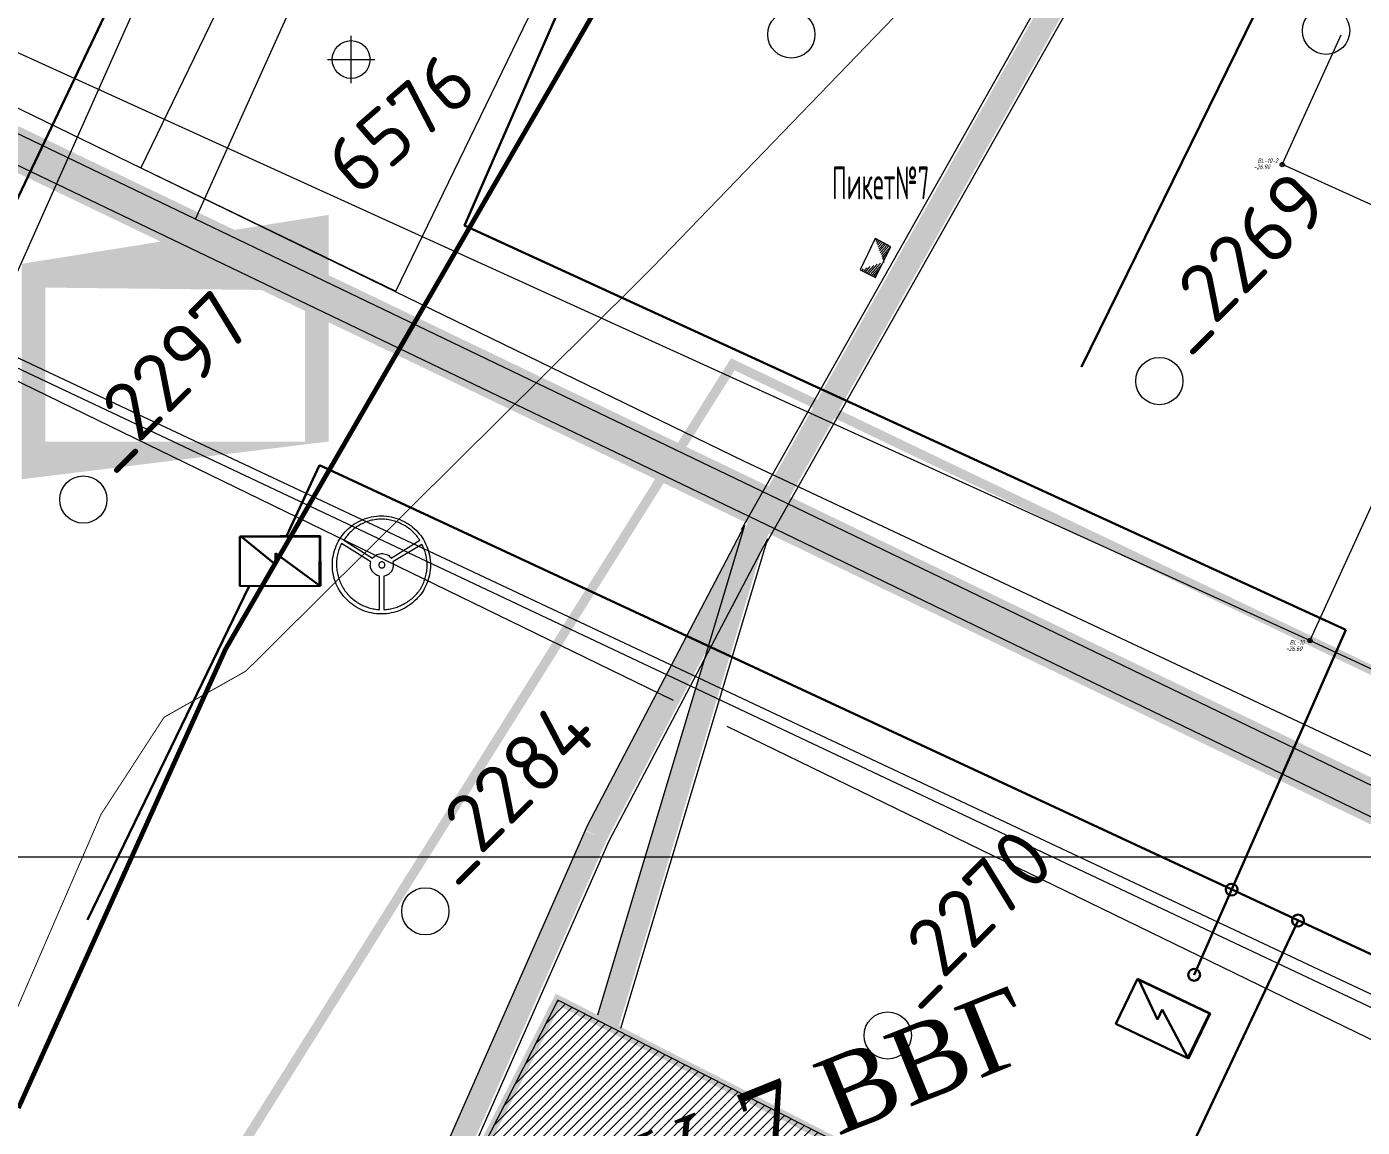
# Model space of a CAD drawing. Header units: millimetres. Extents: x 519 to 9564855, y -810 to 5021775.
# Drawn here: x 9526356.6 to 9526639.4, y 5000942.8 to 5001175.9 of the extents above; entities that cross this region are included whole.
import ezdxf

# ---------------------------------------------------------------- set-up
doc = ezdxf.new("R2010")
doc.units = ezdxf.units.MM
doc.header["$LTSCALE"] = 2
doc.header["$MEASUREMENT"] = 0
doc.header["$PDMODE"] = 2
doc.header["$PDSIZE"] = 5
doc.linetypes.add('92051501$0$GROUND1', pattern=[60, 50, -10])
doc.linetypes.add('92051501$0$GROUND2', pattern=[35, 25, -10])
for name, color, linetype in [('164 скв. на 2011 год (измененные)', 121, 'Continuous'), ('COMPOUND', 3, 'Continuous'), ('GRID_PULKOVO', 7, 'Continuous'), ('OLD WELLS(dr.bfr2000)', 24, 'Continuous'), ('PPLINE_WAT', 7, 'WTR_LINE'), ('ROAD_ASF', 9, 'Continuous'), ('ROAD_FIELD', 255, '92051501$0$GROUND2'), ('ROAD_GROUND', 9, 'Continuous'), ('Скважины на 2015 год', 7, 'Continuous'), ('ТХ_выкидные линии', 24, 'Continuous')]:
    doc.layers.add(name, color=color, linetype=linetype)
for name, color, linetype, lineweight in [('PPLINE_GAS', 4, 'GAS_LINE', 30), ('WELLS(drilled after 2000y)', 6, 'Continuous', 40), ('Новый водовод', 5, 'g_122_vpr', 30), ('Оптиковолоконный кабель', 220, 'CAB6', 20), ('Электро', 1, 'Continuous', 30), ('Электроснаб', 1, 'Continuous', 18), ('Электроснабжене', 1, 'Continuous', 18)]:
    doc.layers.add(name, color=color, linetype=linetype, lineweight=lineweight)
doc.styles.add('92051501$0$STANDARD', font='simplex.shx')
doc.styles.add('Elect', font='isocpeur.ttf')
doc.styles.add('Line_GUGK', font='')
doc.styles.get("Standard").update_dxf_attribs({"font": 'isocpeur.ttf', "width": 0.5})
doc.styles.get('Line_GUGK').set_extended_font_data('Bm431', italic=True)
doc.linetypes.add('CAB', pattern='A,0.7,-0.43403,["K",Standard,S=0.9,R=0,X=-0.4,Y=-0.3],-0.8', length=1.934029999999999)
doc.linetypes.add('CAB6', pattern='A,0.9,-0.9,["6",Standard,S=0.9,R=0,X=-0.8,Y=-0.4],11', length=12.8)
doc.linetypes.add('g_122_vpr', pattern='A,2,-2,3,-0.6,["Впр",Line_GUGK,S=2,R=0,X=0,Y=-1],-6.4,3,-2,8,-2,8,-2,6', length=45)
doc.linetypes.add('GAS_LINE', pattern='A,0.5,-0.2,["G",92051501$0$STANDARD,S=0.1,R=0,X=-0.1,Y=-0.05],-0.05', length=0.75)
doc.linetypes.add('WTR_LINE', pattern='A,0.5,-0.2,["W",92051501$0$STANDARD,S=0.1,R=0,X=-0.1,Y=-0.05],-0.05', length=0.75)

# ---------------------------------------------------------------- blocks, each defined once
blk = doc.blocks.new('16')
at = {"linetype": 'Continuous', "lineweight": 18, "flags": 128}
for points in [[(-0.2651650429449575, -0.2651650429449717), (0.2651650429449575, 0.2651650429449432)], [(0.2651650429449575, -0.2651650429449717), (-0.2651650429449575, 0.2651650429449432)]]:
    blk.add_lwpolyline(points, dxfattribs=at)
at = {"linetype": 'Continuous', "lineweight": 18}
blk.add_circle((0, 0), 0.375, dxfattribs=at)

msp = doc.modelspace()

# ---------------------------------------------------------------- hatches: boundary and pattern name
at = {"linetype": 'ByBlock', "lineweight": 0, "ltscale": 80}
h = msp.add_hatch(dxfattribs=at)
h.set_pattern_fill('ANSI31', color=256, scale=3, angle=3, style=0)
h.set_pattern_definition([(48, (2.36555934e-07, 2.98023224e-08), (-0.2786793095540228, 0.2509239773845718), [])])
edge = h.paths.add_edge_path()
edge.add_line((9526539.525699483, 5001129.20597561), (9526536.280965213, 5001130.974408619))
edge.add_line((9526536.339842273, 5001122.757568861), (9526539.525699483, 5001129.20597561))
edge.add_line((9526536.208264573, 5001130.975245434), (9526533.032988604, 5001124.325974008))
edge.add_line((9526538.042449383, 5001126.018679411), (9526538.130452342, 5001126.017108678))
edge.add_line((9526538.08304604, 5001126.060301257), (9526538.083307868, 5001125.972345549))
edge.add_line((9526536.208264573, 5001130.975245434), (9526536.336596083, 5001130.973768282))
edge.add_line((9526536.28331555, 5001131.045713807), (9526536.278145127, 5001130.888852243))
edge.add_line((9526533.032988604, 5001124.325974008), (9526536.339842273, 5001122.757568861))
at = {"layer": 'Скважины на 2015 год', "linetype": 'ByBlock', "lineweight": 0, "ltscale": 5}
h = msp.add_hatch(dxfattribs=at)
h.set_pattern_fill('ANSI31', color=5, scale=12, style=0)
h.set_pattern_definition([(45, (0, 0), (-1.06066017177982, 1.06066017177982), [])])
h.paths.add_polyline_path([(9526443.658277288, 5000919.846133944), (9526522.988837408, 5000879.403307317), (9526548.405484097, 5000929.259288867), (9526469.074923977, 5000969.702115495)])
h.paths.add_polyline_path([(9526463.292679759, 5000904.775403606), (9526575.463964686, 5000950.095292508), (9526562.666362686, 5000981.7706451), (9526450.495077759, 5000936.450756198)], flags=9)

# ---------------------------------------------------------------- linework, layer by layer
at = {"lineweight": 0}
for p, q in [((9526536.28331555, 5001131.045713807), (9526536.278145127, 5001130.888852243)), ((9526536.208264573, 5001130.975245434), (9526536.336596083, 5001130.973768282)), ((9526538.042449383, 5001126.018679411), (9526538.130452342, 5001126.017108678)), ((9526538.08304604, 5001126.060301257), (9526538.083307868, 5001125.972345549))]:
    msp.add_line(p, q, dxfattribs=at)
at = {"linetype": 'ByBlock', "lineweight": 0, "ltscale": 80}
for p, q in [((9526536.208264573, 5001130.975245434), (9526533.032988604, 5001124.325974008)), ((9526539.525699483, 5001129.20597561), (9526536.280965213, 5001130.974408619)), ((9526536.339842273, 5001122.757568861), (9526539.525699483, 5001129.20597561)), ((9526533.032988604, 5001124.325974008), (9526536.339842273, 5001122.757568861))]:
    msp.add_line(p, q, dxfattribs=at)
at = {"color": 5, "linetype": 'WTR_LINE', "lineweight": 0, "ltscale": 100, "const_width": 2, "elevation": -0.9989999999999988}
msp.add_lwpolyline([(9526374.127999997, 5000834.993), (9526338.861, 5000849.119), (9526369.317, 5000918.369), (9526381.582, 5000915.642999998), (9526388.479, 5000916.907), (9526506.091, 5001104.365), (9526943.61387323, 5000894.805451998), (9527351.894, 5000706.200999998), (9527410.535, 5000680.127), (9527811.155, 5000487.988999999), (9528541.954203188, 5001967.686949972)], dxfattribs=at)
at = {"color": 4, "linetype": 'ByBlock', "lineweight": 0, "ltscale": 25, "const_width": 4.999999999999997, "elevation": 1.02268864e-07}
msp.add_lwpolyline([(9526358.063764034, 5001124.729447166), (9526358.063764043, 5001084.729447168), (9526418.06376404, 5001084.729447177), (9526418.063764036, 5001122.879047318), (9526355.59808336, 5001123.149625655)], dxfattribs=at)
at = {"linetype": 'ByBlock', "lineweight": 0, "ltscale": 80}
msp.add_point((9526425.30000024, 5001168.900000028), dxfattribs=at)
at = {"color": 0, "linetype": 'ByBlock', "lineweight": 0, "ltscale": 80}
msp.add_point((9526425.30000024, 5001168.900000028), dxfattribs=at)
at = {"layer": '164 скв. на 2011 год (измененные)', "color": 0, "lineweight": 0, "elevation": 5.17739582077e-05}
msp.add_lwpolyline([(9526415.623800265, 5001217.995052822), (9526380.76187727, 5001145.955235119), (9526434.79174056, 5001119.80879287), (9526469.653663557, 5001191.848610578)], close=True, dxfattribs=at)
at = {"layer": '164 скв. на 2011 год (измененные)', "color": 0, "linetype": 'ByBlock', "lineweight": 0}
msp.add_circle((9526425.30000024, 5001168.900000028), 4, dxfattribs=at)
at = {"layer": 'COMPOUND', "lineweight": 0, "const_width": 1.999999999999995, "elevation": 5.1134432e-08}
msp.add_lwpolyline([(9526522.96277927, 5000879.292440595), (9526443.63221915, 5000919.735267222), (9526469.074923977, 5000969.702115495), (9526548.37942596, 5000929.148422145), (9526522.96277927, 5000879.292440595)], dxfattribs=at)
at = {"layer": 'GRID_PULKOVO', "lineweight": 0}
msp.add_line((9518999.999999966, 5000999.999999395), (9532999.999999966, 5001000.000001594), dxfattribs=at)
at = {"layer": 'OLD WELLS(dr.bfr2000)', "lineweight": 0}
for centre in [(9526518.499998784, 5001174.200001221), (9526631.699998787, 5001175.000001238), (9526596.399998797, 5001100.800001232), (9526368.5999988, 5001075.700001197), (9526440.999998815, 5000988.500001209), (9526538.89999882, 5000962.200001223)]:
    msp.add_circle(centre, 4.999999999999998, dxfattribs=at)
at = {"layer": 'PPLINE_GAS', "linetype": 'GAS_LINE', "lineweight": 0, "ltscale": 20}
for p, q in [((9526079.468998788, 5001235.137001579), (9528506.801998977, 5000093.688001967)), ((9526493.571282528, 5001033.115308475, 11.90026688387763), (9526079.760281084, 5001234.696310024, 11.90026688387763))]:
    msp.add_line(p, q, dxfattribs=at)
at = {"layer": 'PPLINE_GAS', "color": 4, "linetype": 'GAS_LINE', "lineweight": 0, "ltscale": 20}
msp.add_line((9526504.815282525, 5001027.712308474, 11.90026688387763), (9527295.742045268, 5000642.774244166, 11.90026688387763), dxfattribs=at)
at = {"layer": 'PPLINE_WAT', "color": 5, "linetype": 'WTR_LINE', "lineweight": 0, "ltscale": 5}
for p, q in [((9526628.287910992, 5001045.846322324), (9526252.757455347, 5001216.723748682)), ((9526948.702745393, 5000897.101825189), (9526628.287910992, 5001045.846322324))]:
    msp.add_line(p, q, dxfattribs=at)
at = {"layer": 'PPLINE_WAT', "color": 5, "lineweight": 0, "ltscale": 0.5}
msp.add_lwpolyline([(9523498.30699859, 5002453.507001169), (9529318.718540045, 4999702.754688089), (9529357.22075604, 4999682.313402098), (9529399.332755048, 4999675.098790106), (9529430.615794042, 4999677.503661105), (9529678.712999033, 4999710.142002149)], dxfattribs=at)
at = {"layer": 'PPLINE_WAT', "lineweight": 0}
for points in [[(9526431.717944823, 5001072.24447464), (9526431.717944823, 5001072.24447464), (9526432.247667823, 5001072.234088633), (9526432.767002814, 5001072.192541638), (9526433.286338823, 5001072.119834638), (9526433.795287816, 5001072.036740636), (9526434.293849822, 5001071.912100633), (9526434.782024814, 5001071.777072635), (9526435.270199822, 5001071.610885632), (9526435.73760181, 5001071.423924635), (9526436.19461782, 5001071.216190638), (9526436.64124581, 5001070.987682632), (9526437.077487824, 5001070.738401642), (9526437.503342817, 5001070.468347637), (9526437.908424828, 5001070.177519633), (9526438.303119823, 5001069.865918634), (9526438.677040825, 5001069.543930641), (9526439.040575817, 5001069.201168635), (9526439.383337818, 5001068.837633638), (9526439.715712816, 5001068.463712634), (9526440.02731381, 5001068.069017638), (9526440.318141816, 5001067.663935637), (9526440.588195812, 5001067.238080635), (9526440.837476823, 5001066.801838637), (9526441.065984815, 5001066.355209641), (9526441.284105828, 5001065.898194637), (9526441.471066814, 5001065.420406634), (9526441.637253825, 5001064.942617639), (9526441.772280833, 5001064.444055639), (9526441.88653482, 5001063.945493637), (9526441.980014827, 5001063.436544638), (9526442.052721817, 5001062.917208635), (9526442.094268816, 5001062.38748664), (9526442.10465582, 5001061.857764637), (9526442.10465582, 5001061.857764637), (9526442.094268816, 5001061.317655632), (9526442.052721817, 5001060.787933635), (9526441.98001482, 5001060.268597639), (9526441.886534823, 5001059.759648636), (9526441.772280812, 5001059.261086635), (9526441.63725382, 5001058.762524634), (9526441.471066833, 5001058.274349639), (9526441.284105824, 5001057.806947638), (9526441.06598482, 5001057.349931633), (9526440.837476833, 5001056.903303632), (9526440.588195823, 5001056.467061635), (9526440.31814182, 5001056.041206636), (9526440.02731382, 5001055.63612464), (9526439.715712827, 5001055.241429638), (9526439.38333783, 5001054.867508641), (9526439.04057582, 5001054.50397364), (9526438.677040825, 5001054.16121164), (9526438.303119823, 5001053.839223634), (9526437.908424824, 5001053.527622634), (9526437.503342826, 5001053.236794638), (9526437.077487824, 5001052.966740642), (9526436.641245823, 5001052.717459634), (9526436.194617828, 5001052.488951633), (9526435.737601822, 5001052.281217635), (9526435.270199824, 5001052.094256634), (9526434.782024814, 5001051.93845563), (9526434.29384982, 5001051.793041633), (9526433.795287823, 5001051.678788632), (9526433.286338817, 5001051.58530764), (9526432.767002815, 5001051.522987641), (9526432.247667808, 5001051.481440635), (9526431.717944812, 5001051.471053635), (9526431.717944812, 5001051.471053635), (9526431.17783582, 5001051.481440637), (9526430.648113813, 5001051.522987643), (9526430.128778828, 5001051.585307637), (9526429.619829824, 5001051.678788635), (9526429.110880826, 5001051.793041633), (9526428.622705817, 5001051.93845563), (9526428.13452982, 5001052.094256634), (9526427.667127816, 5001052.281217638), (9526427.199725823, 5001052.48895164), (9526426.75309781, 5001052.717459637), (9526426.316855824, 5001052.966740635), (9526425.901387827, 5001053.23679463), (9526425.49630582, 5001053.527622634), (9526425.101610824, 5001053.839223636), (9526424.727688823, 5001054.161211632), (9526424.364153823, 5001054.503973635), (9526424.021392817, 5001054.867508635), (9526423.689017812, 5001055.241429633), (9526423.387803828, 5001055.636124633), (9526423.096975816, 5001056.041206643), (9526422.826920813, 5001056.467061639), (9526422.577639816, 5001056.903303629), (9526422.349132815, 5001057.349931633), (9526422.141397817, 5001057.80694763), (9526421.95443782, 5001058.274349635), (9526421.798636824, 5001058.762524633), (9526421.653222822, 5001059.261086632), (9526421.538968813, 5001059.759648636), (9526421.445488807, 5001060.268597634), (9526421.383168824, 5001060.787933636), (9526421.341621824, 5001061.317655633), (9526421.331234813, 5001061.857764637), (9526421.331234813, 5001061.857764637), (9526421.34162182, 5001062.387486631), (9526421.383168805, 5001062.917208636), (9526421.445488824, 5001063.436544633), (9526421.538968822, 5001063.945493635), (9526421.653222818, 5001064.444055628), (9526421.798636824, 5001064.942617629), (9526421.954437824, 5001065.420406636), (9526422.141397817, 5001065.898194633), (9526422.349132812, 5001066.35520963), (9526422.57763982, 5001066.801838635), (9526422.826920824, 5001067.238080634), (9526423.096975828, 5001067.663935632), (9526423.387803825, 5001068.069017633), (9526423.689017812, 5001068.463712634), (9526424.021392817, 5001068.837633638), (9526424.364153823, 5001069.201168635), (9526424.72768882, 5001069.543930631), (9526425.101610826, 5001069.865918636), (9526425.496305823, 5001070.177519641), (9526425.901387816, 5001070.468347633), (9526426.316855824, 5001070.738401629), (9526426.75309782, 5001070.987682632), (9526427.19972582, 5001071.216190637), (9526427.66712782, 5001071.423924636), (9526428.1345298, 5001071.610885635), (9526428.622705806, 5001071.777072631), (9526429.110880813, 5001071.91210063), (9526429.619829817, 5001072.036740638), (9526430.128778817, 5001072.119834634), (9526430.648113808, 5001072.192541629), (9526431.177835817, 5001072.234088634), (9526431.717944823, 5001072.24447464)], [(9526429.84833782, 5001063.280743632), (9526429.84833782, 5001063.280743632), (9526430.056071816, 5001063.530024633), (9526430.294965817, 5001063.748145639), (9526430.554633817, 5001063.924719641), (9526430.814301824, 5001064.059746634), (9526431.094742816, 5001064.153227633), (9526431.385570822, 5001064.225934634), (9526431.67639882, 5001064.257094633), (9526431.967225827, 5001064.257094637), (9526432.247667823, 5001064.22593463), (9526432.528108824, 5001064.163614638), (9526432.787776817, 5001064.080520635), (9526433.026670823, 5001063.966266634), (9526433.255178817, 5001063.831239635), (9526433.442138825, 5001063.665051633), (9526433.608326824, 5001063.488477631), (9526433.743353823, 5001063.280743633), (9526439.82996582, 5001067.092666635), (9526439.82996582, 5001067.092666635), (9526439.68455182, 5001067.331560636), (9526439.518364824, 5001067.560068637), (9526439.352177823, 5001067.788576641), (9526439.17560382, 5001068.017083636), (9526438.988642823, 5001068.235204635), (9526438.80168182, 5001068.453325639), (9526438.593947826, 5001068.661059631), (9526438.386213817, 5001068.868793638), (9526438.168092813, 5001069.066141639), (9526437.949971817, 5001069.263488632), (9526437.71107682, 5001069.450449637), (9526437.472182827, 5001069.627023635), (9526437.233288817, 5001069.803597637), (9526436.984007817, 5001069.969785637), (9526436.724339832, 5001070.135972637), (9526436.464671817, 5001070.281386632), (9526436.194617817, 5001070.426800635), (9526435.924562816, 5001070.572214636), (9526435.644121815, 5001070.696854636), (9526435.363680808, 5001070.821495635), (9526435.083239833, 5001070.935749635), (9526434.792411815, 5001071.039616634), (9526434.501583824, 5001071.133096637), (9526434.210755816, 5001071.216190633), (9526433.909540817, 5001071.299284633), (9526433.608326817, 5001071.361604638), (9526433.307111816, 5001071.42392464), (9526432.995510817, 5001071.475858637), (9526432.694295824, 5001071.50701864), (9526432.382694807, 5001071.538178634), (9526432.071093816, 5001071.548565636), (9526431.759491825, 5001071.558951633), (9526431.759491825, 5001071.558951633), (9526431.447890813, 5001071.548565631), (9526431.136289813, 5001071.538178631), (9526430.824687816, 5001071.507018633), (9526430.513086822, 5001071.475858633), (9526430.21187182, 5001071.423924633), (9526429.91065782, 5001071.371991633), (9526429.609442813, 5001071.309670636), (9526429.318614813, 5001071.236963633), (9526429.017400816, 5001071.143483635), (9526428.736959828, 5001071.050003637), (9526428.446131812, 5001070.956522633), (9526428.165689813, 5001070.842268632), (9526427.89563582, 5001070.717628635), (9526427.62558182, 5001070.592987638), (9526427.355526812, 5001070.457960634), (9526427.095858824, 5001070.312546633), (9526426.83619182, 5001070.167132628), (9526426.586909827, 5001070.000945634), (9526426.337628815, 5001069.834757635), (9526426.098734824, 5001069.668570635), (9526425.870226828, 5001069.481609635), (9526425.641719813, 5001069.294649631), (9526425.423598828, 5001069.107688637), (9526425.20547781, 5001068.899954634), (9526424.997743828, 5001068.692219631), (9526424.800395826, 5001068.48448563), (9526424.613434816, 5001068.266364632), (9526424.426474825, 5001068.037857633), (9526424.249900818, 5001067.809349638), (9526424.073326817, 5001067.580841632), (9526423.917525813, 5001067.341947638), (9526423.761724824, 5001067.092666635), (9526429.84833782, 5001063.280743632)], [(9526431.312863823, 5001059.468820635), (9526431.312863823, 5001059.468820635), (9526431.073968824, 5001059.551914638), (9526430.845461827, 5001059.645394642), (9526430.616953827, 5001059.770035634), (9526430.40921982, 5001059.905062636), (9526430.21187181, 5001060.060863636), (9526430.035297824, 5001060.22705064), (9526429.869110823, 5001060.414011637), (9526429.734083828, 5001060.611359632), (9526429.609442824, 5001060.819093633), (9526429.505575813, 5001061.037214639), (9526429.432868812, 5001061.265721632), (9526429.380935807, 5001061.504616633), (9526429.36016182, 5001061.753897635), (9526429.370548818, 5001062.003178629), (9526429.41209582, 5001062.252459636), (9526429.484802812, 5001062.512127639), (9526423.283936817, 5001066.407143638), (9526423.283936817, 5001066.407143638), (9526423.148908813, 5001066.157862633), (9526423.024268813, 5001065.908581633), (9526422.910014816, 5001065.648913633), (9526422.806147823, 5001065.389245638), (9526422.702280812, 5001065.119191634), (9526422.608799817, 5001064.838750633), (9526422.525706813, 5001064.568695634), (9526422.45299982, 5001064.277867637), (9526422.390678827, 5001063.997426633), (9526422.338745823, 5001063.706598637), (9526422.28681182, 5001063.415770633), (9526422.255651807, 5001063.124943634), (9526422.224491825, 5001062.823728636), (9526422.203718813, 5001062.522513636), (9526422.193331812, 5001062.221299635), (9526422.193331817, 5001061.920084632), (9526422.203718813, 5001061.618869636), (9526422.22449181, 5001061.317655629), (9526422.245264832, 5001061.006054633), (9526422.28681182, 5001060.704839638), (9526422.32835882, 5001060.403624637), (9526422.390678812, 5001060.102410641), (9526422.45299982, 5001059.801195633), (9526422.525706807, 5001059.499981632), (9526422.608799817, 5001059.198766639), (9526422.702280827, 5001058.907938634), (9526422.806147823, 5001058.617110627), (9526422.920401812, 5001058.326282636), (9526423.045041824, 5001058.035454631), (9526423.180068826, 5001057.755013632), (9526423.325482823, 5001057.474572638), (9526423.481283823, 5001057.194131635), (9526423.481283823, 5001057.194131635), (9526423.637084823, 5001056.924076632), (9526423.813658826, 5001056.664409635), (9526423.979845816, 5001056.404741631), (9526424.166806825, 5001056.155460639), (9526424.364153823, 5001055.916565636), (9526424.561501816, 5001055.677671636), (9526424.758848816, 5001055.449163638), (9526424.976969827, 5001055.231043633), (9526425.184704827, 5001055.023308635), (9526425.413211824, 5001054.815574634), (9526425.641719827, 5001054.618227633), (9526425.880613824, 5001054.431266632), (9526426.119507816, 5001054.244305635), (9526426.358402813, 5001054.078118633), (9526426.607683828, 5001053.911930632), (9526426.867351824, 5001053.756130635), (9526427.116632817, 5001053.600329635), (9526427.386686832, 5001053.465302638), (9526427.646354824, 5001053.330275633), (9526427.91640882, 5001053.205634638), (9526428.186463825, 5001053.091380637), (9526428.466904813, 5001052.987513639), (9526428.736959836, 5001052.883646633), (9526429.017400816, 5001052.800552637), (9526429.308228817, 5001052.717459637), (9526429.588669812, 5001052.644752634), (9526429.869110813, 5001052.582431638), (9526430.159938816, 5001052.530498634), (9526430.450766828, 5001052.478564631), (9526430.73120782, 5001052.44740464), (9526431.022035813, 5001052.426631635), (9526431.312863816, 5001052.405857634), (9526431.312863823, 5001059.468820635)], [(9526434.106888823, 5001062.512127636), (9526434.106888823, 5001062.512127636), (9526434.169208828, 5001062.242072636), (9526434.200368818, 5001061.972018645), (9526434.20036882, 5001061.712350639), (9526434.17959582, 5001061.463069634), (9526434.13804882, 5001061.213788636), (9526434.075728817, 5001060.974893639), (9526433.982247813, 5001060.756773639), (9526433.878380816, 5001060.549038638), (9526433.743353823, 5001060.351691637), (9526433.577166827, 5001060.164730642), (9526433.400592828, 5001060.008929634), (9526433.203244817, 5001059.853129631), (9526432.985123817, 5001059.728488636), (9526432.746229822, 5001059.624621632), (9526432.486561818, 5001059.531141637), (9526432.206120824, 5001059.46882064), (9526432.206120813, 5001052.405857635), (9526432.206120813, 5001052.405857635), (9526432.486561814, 5001052.416244637), (9526432.767002823, 5001052.437017634), (9526433.047443822, 5001052.468178643), (9526433.327885823, 5001052.509724634), (9526433.608326826, 5001052.561658635), (9526433.88876782, 5001052.613591633), (9526434.169208825, 5001052.686298634), (9526434.449649824, 5001052.75900564), (9526434.730090827, 5001052.842099635), (9526435.010532817, 5001052.935580634), (9526435.290973827, 5001053.039447638), (9526435.561027816, 5001053.143314635), (9526435.83108282, 5001053.267954637), (9526436.10113682, 5001053.392595634), (9526436.37119182, 5001053.527622636), (9526436.63085982, 5001053.673036641), (9526436.890526827, 5001053.818450637), (9526437.150194824, 5001053.984637639), (9526437.399475807, 5001054.15082563), (9526437.648756824, 5001054.327399635), (9526437.887650816, 5001054.503973635), (9526438.126545824, 5001054.701320644), (9526438.35505281, 5001054.898668638), (9526438.58356082, 5001055.106402634), (9526438.80168182, 5001055.314136632), (9526439.00941582, 5001055.542644637), (9526439.217149824, 5001055.771151631), (9526439.414497828, 5001056.010046637), (9526439.601458818, 5001056.248940641), (9526439.78841882, 5001056.49822164), (9526439.954606818, 5001056.757889635), (9526440.120793827, 5001057.027943637), (9526440.120793827, 5001057.027943637), (9526440.27659481, 5001057.308385634), (9526440.422008816, 5001057.588826633), (9526440.55703582, 5001057.879654632), (9526440.68167682, 5001058.160095636), (9526440.785543825, 5001058.450923641), (9526440.88941083, 5001058.752137637), (9526440.982890833, 5001059.042965634), (9526441.065984825, 5001059.33379364), (9526441.138691826, 5001059.635008631), (9526441.211398823, 5001059.936222638), (9526441.263331816, 5001060.227050632), (9526441.30487882, 5001060.528265631), (9526441.336038807, 5001060.829479633), (9526441.36719882, 5001061.130694641), (9526441.377585817, 5001061.421522638), (9526441.387972822, 5001061.722737636), (9526441.387972813, 5001062.02395164), (9526441.367198823, 5001062.31477963), (9526441.346425824, 5001062.605607633), (9526441.315265812, 5001062.906822635), (9526441.284105824, 5001063.197649639), (9526441.232171817, 5001063.478091637), (9526441.180238817, 5001063.76891964), (9526441.107531823, 5001064.049360635), (9526441.034824822, 5001064.329801637), (9526440.95173082, 5001064.610242637), (9526440.858250817, 5001064.890683639), (9526440.764769828, 5001065.160738638), (9526440.650515828, 5001065.420406631), (9526440.536262827, 5001065.690460639), (9526440.411621815, 5001065.950128635), (9526440.276594816, 5001066.199409639), (9526434.106888823, 5001062.512127636)], [(9526431.801038813, 5001062.512127634), (9526431.801038813, 5001062.512127634), (9526431.666011812, 5001062.501740638), (9526431.541370824, 5001062.460193636), (9526431.437503817, 5001062.397873638), (9526431.333636833, 5001062.325166631), (9526431.260929823, 5001062.22129963), (9526431.198609807, 5001062.117432632), (9526431.157062814, 5001061.992791636), (9526431.146675816, 5001061.857764633), (9526431.146675816, 5001061.857764633), (9526431.15706282, 5001061.722737636), (9526431.198609823, 5001061.608483639), (9526431.260929823, 5001061.494229637), (9526431.333636813, 5001061.400749637), (9526431.437503817, 5001061.317655638), (9526431.54137081, 5001061.265721634), (9526431.666011812, 5001061.224174635), (9526431.801038824, 5001061.213788638), (9526431.801038824, 5001061.213788638), (9526431.93606582, 5001061.224174636), (9526432.050319824, 5001061.26572164), (9526432.164573828, 5001061.317655638), (9526432.258053835, 5001061.400749637), (9526432.341147827, 5001061.494229639), (9526432.39308182, 5001061.608483635), (9526432.434627824, 5001061.72273764), (9526432.445014816, 5001061.857764635), (9526432.445014816, 5001061.857764635), (9526432.434627812, 5001061.992791638), (9526432.393081816, 5001062.117432635), (9526432.34114782, 5001062.221299637), (9526432.258053826, 5001062.325166633), (9526432.16457382, 5001062.397873637), (9526432.05031981, 5001062.460193637), (9526431.936065812, 5001062.501740637), (9526431.801038813, 5001062.512127634)]]:
    msp.add_lwpolyline(points, dxfattribs=at)
at = {"layer": 'ROAD_ASF', "lineweight": 0}
for points in [[(9521737.235286463, 4997056.364557894), (9521526.307906404, 4997406.205119863), (9521491.426174376, 4997522.409957852), (9521494.643756332, 4997784.542268854), (9521557.425620278, 4998123.62451386), (9523181.912838563, 5002651.277997121), (9523567.304124596, 5002471.178087184), (9525869.168819768, 5001381.544463552), (9525963.922581777, 5001333.479030563), (9526128.606859792, 5001261.793254587), (9526517.557569817, 5001074.973110648), (9527241.303358877, 5000725.109774766), (9527302.095896877, 5000699.329470779), (9527474.323107893, 5000617.569061799), (9528116.890556943, 5000310.636843903)], [(9521742.13699946, 4997059.855000891), (9521531.836999403, 4997408.655000864), (9521497.436999382, 4997523.255000854), (9521500.636999337, 4997783.955000851), (9521563.236999288, 4998122.05500087), (9523185.336998563, 5002643.05500112), (9523564.736998597, 5002465.755001177), (9525866.527591767, 5001376.15645555), (9525961.365836777, 5001328.048166567), (9526126.1097458, 5001256.336434586), (9526514.946237816, 5001069.571171647), (9527238.824946873, 5000719.643581764), (9527299.636998877, 5000693.855001774), (9527471.736998893, 5000612.155001799), (9528114.236998932, 5000305.255001904)]]:
    msp.add_lwpolyline(points, dxfattribs=at)
at = {"layer": 'ROAD_FIELD', "linetype": '92051501$0$GROUND1', "lineweight": 0}
msp.add_lwpolyline([(9526392.3274888, 5001135.12341063), (9526415.394998794, 5001186.199001636), (9526442.08499878, 5001239.075001638), (9526463.422998793, 5001286.087001642), (9526487.578998772, 5001334.241001642), (9526516.28699876, 5001397.628001651), (9526565.975998744, 5001488.87800166), (9526591.942998745, 5001534.838001655), (9526636.921998728, 5001622.890001667), (9526663.197998723, 5001702.183001677), (9526667.00770072, 5001715.687070671), (9526698.7109987, 5001739.047001677), (9526715.946998712, 5001791.800001684), (9526762.514998686, 5001881.880001691)], dxfattribs=at)
at = {"layer": 'ROAD_GROUND', "color": 8, "lineweight": 0}
for points, const_width in [([(9521739.686143452, 4997058.109778889), (9521529.072453402, 4997407.430059862), (9521494.43158638, 4997522.832478854), (9521497.640378335, 4997784.248634852), (9521560.331309287, 4998122.839756863), (9523183.624918563, 5002647.166498119), (9523566.0272816, 5002468.463363181), (9525867.848205777, 5001378.850459547), (9525962.644209767, 5001330.763598563), (9526127.358302796, 5001259.064844587), (9526516.255288824, 5001072.270504649), (9527240.064152857, 5000722.376677765), (9527300.86644788, 5000696.59223677), (9527473.033298893, 5000614.860481803), (9528115.56377794, 5000307.9459229)], 8.999999999999984), ([(9526510.533270815, 5001067.858121648), (9526719.324845763, 5001437.530350681)], 4.999999999999988), ([(9526510.56344382, 5001068.216790646), (9526477.0869979, 5001004.553445575)], 4.999999999999988), ([(9526510.56344382, 5001068.216790646), (9526479.463443846, 5000964.516790641)], 4.999999999999988), ([(9526477.0869979, 5001004.553445575), (9526433.399662383, 5000905.496306938)], 4.999999999999988)]:
    msp.add_lwpolyline(points, dxfattribs=dict(at, const_width=const_width))
at = {"layer": 'ROAD_GROUND', "lineweight": 0}
for points in [[(9526507.921116812, 5001069.333470643), (9526716.712691763, 5001439.005699676)], [(9526513.145423818, 5001066.382772648), (9526721.93699877, 5001436.055001684)], [(9526508.578182817, 5001070.208300649), (9526475.363300608, 5001006.775210861)], [(9526508.578182817, 5001070.208300649), (9526477.478182836, 5000966.508300643)], [(9526513.436998822, 5001067.355001643), (9526479.831898008, 5001003.342858101)], [(9526513.436998822, 5001067.355001643), (9526482.336998837, 5000963.655001642)], [(9526475.363300608, 5001006.775210861), (9526431.675965086, 5000907.718072225)], [(9526479.831898008, 5001003.342858101), (9526436.144562481, 5000904.28571947)]]:
    msp.add_lwpolyline(points, dxfattribs=at)
at = {"layer": 'WELLS(drilled after 2000y)', "color": 6, "linetype": 'ByBlock', "lineweight": 0, "ltscale": 50}
msp.add_lwpolyline([(9526239.963658623, 5000866.470219782), (9526604.036963832, 5001684.359097159)], dxfattribs=at)
at = {"layer": 'WELLS(drilled after 2000y)', "color": 6, "linetype": 'ByBlock', "lineweight": 0, "ltscale": 50, "const_width": 0.2}
msp.add_lwpolyline([(9526218.797006417, 5000610.558237077), (9526253.764130073, 5000692.593959136), (9526257.523677276, 5000730.459358798), (9526262.104140883, 5000754.064671905), (9526372.351246106, 5001009.02707588), (9526385.69747122, 5001029.597937914), (9526403.012238873, 5001039.372876652), (9526488.564963963, 5001124.333211415), (9526569.873169983, 5001208.598160341), (9526646.556009317, 5001330.606978115), (9526705.94063959, 5001450.587781), (9526756.168368516, 5001583.78091483)], dxfattribs=at)
at = {"layer": 'Новый водовод', "color": 5, "linetype": 'WTR_LINE', "lineweight": 0, "ltscale": 40, "const_width": 1}
msp.add_lwpolyline([(9526354.869998397, 5000946.830000694), (9526398.70238822, 5001044.001403908), (9526527.389998397, 5001266.460000695), (9526675.379998397, 5001544.160000696), (9526584.449998396, 5001589.400000695), (9526573.389998397, 5001637.820000695), (9526242.027567115, 5001808.663399288), (9525706.029998396, 5002066.240000694)], dxfattribs=at)
at = {"layer": 'Оптиковолоконный кабель', "linetype": 'CAB', "lineweight": 20, "ltscale": 0.1}
msp.add_lwpolyline([(9523696.146000242, 5005917.127000028), (9523689.893000234, 5005715.012000028), (9523695.902000235, 5005635.17200003), (9523695.453000236, 5005568.154000031), (9523700.063000236, 5005469.441000031), (9523700.580000237, 5005145.207000028), (9523704.692000236, 5005045.05800003), (9523701.585000236, 5004488.746000028), (9523704.366000237, 5004469.568000029), (9523706.810000237, 5003954.04700003), (9523704.579000236, 5003808.965000029), (9523692.180000236, 5003712.99800003), (9523687.16100024, 5003694.35600003), (9523300.020000236, 5002630.372000028), (9523296.974000238, 5002614.733000029), (9523304.049000237, 5002607.353000028), (9526121.954000236, 5001271.722000031), (9526508.525000237, 5001083.82600003), (9527029.95500024, 5000838.578000029), (9527414.361000236, 5000657.71500003), (9527485.466000233, 5000795.728000028), (9527414.361000236, 5000657.71500003), (9528367.831000237, 5000203.306000029)], dxfattribs=at)
at = {"layer": 'Скважины на 2015 год', "color": 5, "linetype": 'ByBlock', "lineweight": 0, "ltscale": 5, "elevation": 5.1134432e-08}
msp.add_lwpolyline([(9526443.658277288, 5000919.846133944), (9526522.988837408, 5000879.403307317), (9526548.405484097, 5000929.259288867), (9526469.074923977, 5000969.702115495)], close=True, dxfattribs=at)
at = {"layer": 'ТХ_выкидные линии', "color": 5, "linetype": 'WTR_LINE', "lineweight": 0, "ltscale": 25}
for p, q in [((9526757.923199648, 5001330.74155065, 1.02268864e-07), (9526628.289657317, 5001045.851122198, 1.02268864e-07)), ((9526634.841954226, 5001174.03568858), (9526622.416913336, 5001146.729675343)), ((9526622.416913336, 5001146.729675343), (9526665.311060976, 5001127.211573825, 1.02268864e-07))]:
    msp.add_line(p, q, dxfattribs=at)
at = {"layer": 'Электро', "ltscale": 0.0025}
for p, q in [((9526442.12638782, 5001323.263999643, 1.02268864e-07), (9526227.31056783, 5000871.887977637, 1.02268864e-07)), ((9526411.610023191, 5001067.964840217), (9526418.58561343, 5001082.9560882, 1.02268864e-07)), ((9526411.610023191, 5001067.964840217), (9526418.58561343, 5001082.9560882, 1.02268864e-07)), ((9526418.58561343, 5001082.9560882, 1.02268864e-07), (9526908.014315635, 5000855.219606604, 1.02268864e-07)), ((9526401.704975594, 5001067.904221544), (9526418.7534066, 5001068.008557548)), ((9526401.704975594, 5001067.904221544), (9526418.7534066, 5001068.008557548)), ((9526401.769677589, 5001057.331870548), (9526401.704975594, 5001067.904221544)), ((9526401.769677589, 5001057.331870548), (9526401.704975594, 5001067.904221544)), ((9526418.656153595, 5001067.91010756), (9526402.060554594, 5001067.808542551)), ((9526418.656153595, 5001067.91010756), (9526402.060554594, 5001067.808542551)), ((9526402.060554594, 5001067.808542551), (9526409.272333555, 5001061.981310551)), ((9526402.060554594, 5001067.808542551), (9526409.272333555, 5001061.981310551)), ((9526418.582462577, 5001057.46764655), (9526418.656153595, 5001067.91010756)), ((9526418.582462577, 5001057.46764655), (9526418.656153595, 5001067.91010756)), ((9526418.7534066, 5001068.008557548), (9526418.818108588, 5001057.436206551)), ((9526418.7534066, 5001068.008557548), (9526418.818108588, 5001057.436206551)), ((9526409.272333555, 5001061.981310551), (9526409.257796582, 5001064.356542557)), ((9526409.257796582, 5001064.356542557), (9526418.582462577, 5001057.46764655)), ((9526409.272333555, 5001061.981310551), (9526409.257796582, 5001064.356542557)), ((9526409.257796582, 5001064.356542557), (9526418.582462577, 5001057.46764655)), ((9526403.728125138, 5001057.343856204), (9526369.511591965, 5000986.683014425)), ((9526418.818108588, 5001057.436206551), (9526401.769677589, 5001057.331870548)), ((9526418.818108588, 5001057.436206551), (9526401.769677589, 5001057.331870548)), ((9526490.432048496, 5000699.509672033, 1.02268864e-07), (9526625.77213289, 5000986.549954344, 1.02268864e-07))]:
    msp.add_line(p, q, dxfattribs=at)
at = {"layer": 'Электро'}
for p, q in [((9526579.899585813, 5001103.779046643, 1.02268864e-07), (9526657.904089814, 5001262.833829654, 1.02268864e-07)), ((9526449.295022186, 5001133.777577886, 1.02268864e-07), (9526487.360668479, 5001220.838914325, 1.02268864e-07)), ((9526635.86142679, 5001048.113291079, 1.02268864e-07), (9526449.295022186, 5001133.777577886, 1.02268864e-07)), ((9526603.770408278, 5000975.032448519, 1.022688608e-07), (9526635.86142679, 5001048.113291079, 1.02268864e-07)), ((9526587.21696407, 5000964.658008268), (9526591.76498341, 5000974.202342303)), ((9526591.76498341, 5000974.202342303), (9526607.15568735, 5000966.868440395)), ((9526607.025256623, 5000966.822197893), (9526592.043352772, 5000973.961300028)), ((9526592.043352772, 5000973.961300028), (9526595.995794162, 5000965.574131473)), ((9526595.995794162, 5000965.574131473), (9526597.017571997, 5000967.718404891)), ((9526597.017571997, 5000967.718404891), (9526602.409261787, 5000957.455073782)), ((9526602.607668033, 5000957.324106352), (9526587.21696407, 5000964.658008268)), ((9526602.409261787, 5000957.455073782), (9526607.025256623, 5000966.822197893)), ((9526607.15568735, 5000966.868440395), (9526602.607668033, 5000957.324106352))]:
    msp.add_line(p, q, dxfattribs=at)
at = {"layer": 'Электро', "ltscale": 25}
for centre, radius, start, end in [((9526611.702687576, 5000993.096619792, 1.02268864e-07), 1.250000000719814, 1.067217057814492e-07, 180.0000001067217), ((9526611.702687576, 5000993.096619792, 1.02268864e-07), 1.250000000719814, 180.0000001067217, 1.067217057814492e-07), ((9526625.772132903, 5000986.549954355, 1.02268864e-07), 1.249999992482713, 5.336085289072462e-08, 180.0000000533608), ((9526625.772132903, 5000986.549954355, 1.02268864e-07), 1.249999992482713, 180.0000000533608, 5.336085289072462e-08), ((9526603.770408295, 5000975.032448523, 1.022688608e-07), 1.249999998993047, 359.9999998399175, 179.9999998399175), ((9526603.770408295, 5000975.032448523, 1.022688608e-07), 1.249999998993047, 179.9999998399175, 359.9999998399175)]:
    msp.add_arc(centre, radius, start, end, dxfattribs=at)
at = {"layer": 'Электроснаб', "color": 1, "linetype": 'ByBlock', "lineweight": 0, "ltscale": 0.0025}
for p, q in [((9526442.12638782, 5001323.263999643, 1.02268864e-07), (9526227.31056783, 5000871.887977637, 1.02268864e-07)), ((9526411.610023191, 5001067.964840217), (9526418.58561343, 5001082.9560882, 1.02268864e-07)), ((9526411.610023191, 5001067.964840217), (9526418.58561343, 5001082.9560882, 1.02268864e-07)), ((9526418.58561343, 5001082.9560882, 1.02268864e-07), (9526908.014315635, 5000855.219606604, 1.02268864e-07)), ((9526401.704975594, 5001067.904221544), (9526418.7534066, 5001068.008557548)), ((9526401.704975594, 5001067.904221544), (9526418.7534066, 5001068.008557548)), ((9526401.769677589, 5001057.331870548), (9526401.704975594, 5001067.904221544)), ((9526401.769677589, 5001057.331870548), (9526401.704975594, 5001067.904221544)), ((9526418.656153595, 5001067.91010756), (9526402.060554594, 5001067.808542551)), ((9526418.656153595, 5001067.91010756), (9526402.060554594, 5001067.808542551)), ((9526402.060554594, 5001067.808542551), (9526409.272333555, 5001061.981310551)), ((9526402.060554594, 5001067.808542551), (9526409.272333555, 5001061.981310551)), ((9526418.582462577, 5001057.46764655), (9526418.656153595, 5001067.91010756)), ((9526418.582462577, 5001057.46764655), (9526418.656153595, 5001067.91010756)), ((9526418.7534066, 5001068.008557548), (9526418.818108588, 5001057.436206551)), ((9526418.7534066, 5001068.008557548), (9526418.818108588, 5001057.436206551)), ((9526409.272333555, 5001061.981310551), (9526409.257796582, 5001064.356542557)), ((9526409.257796582, 5001064.356542557), (9526418.582462577, 5001057.46764655)), ((9526409.272333555, 5001061.981310551), (9526409.257796582, 5001064.356542557)), ((9526409.257796582, 5001064.356542557), (9526418.582462577, 5001057.46764655)), ((9526403.728125138, 5001057.343856204), (9526369.511591965, 5000986.683014425)), ((9526418.818108588, 5001057.436206551), (9526401.769677589, 5001057.331870548)), ((9526418.818108588, 5001057.436206551), (9526401.769677589, 5001057.331870548)), ((9526490.432048496, 5000699.509672033, 1.02268864e-07), (9526625.77213289, 5000986.549954344, 1.02268864e-07))]:
    msp.add_line(p, q, dxfattribs=at)
at = {"layer": 'Электроснаб', "color": 1, "linetype": 'ByBlock', "lineweight": 0}
for p, q in [((9526579.899585813, 5001103.779046643, 1.02268864e-07), (9526657.904089814, 5001262.833829654, 1.02268864e-07)), ((9526449.295022186, 5001133.777577886, 1.02268864e-07), (9526487.360668479, 5001220.838914325, 1.02268864e-07)), ((9526635.86142679, 5001048.113291079, 1.02268864e-07), (9526449.295022186, 5001133.777577886, 1.02268864e-07)), ((9526603.770408278, 5000975.032448519, 1.022688608e-07), (9526635.86142679, 5001048.113291079, 1.02268864e-07)), ((9526587.21696407, 5000964.658008268), (9526591.76498341, 5000974.202342303)), ((9526591.76498341, 5000974.202342303), (9526607.15568735, 5000966.868440395)), ((9526607.025256623, 5000966.822197893), (9526592.043352772, 5000973.961300028)), ((9526592.043352772, 5000973.961300028), (9526595.995794162, 5000965.574131473)), ((9526595.995794162, 5000965.574131473), (9526597.017571997, 5000967.718404891)), ((9526597.017571997, 5000967.718404891), (9526602.409261787, 5000957.455073782)), ((9526602.607668033, 5000957.324106352), (9526587.21696407, 5000964.658008268)), ((9526602.409261787, 5000957.455073782), (9526607.025256623, 5000966.822197893)), ((9526607.15568735, 5000966.868440395), (9526602.607668033, 5000957.324106352))]:
    msp.add_line(p, q, dxfattribs=at)
at = {"layer": 'Электроснаб', "color": 1, "linetype": 'ByBlock', "lineweight": 0, "ltscale": 25}
for centre, radius, start, end in [((9526611.702687576, 5000993.096619792, 1.02268864e-07), 1.250000000719814, 1.067217057814492e-07, 180.0000001067217), ((9526611.702687576, 5000993.096619792, 1.02268864e-07), 1.250000000719814, 180.0000001067217, 1.067217057814492e-07), ((9526625.772132903, 5000986.549954355, 1.02268864e-07), 1.249999992482713, 5.336085289072462e-08, 180.0000000533608), ((9526625.772132903, 5000986.549954355, 1.02268864e-07), 1.249999992482713, 180.0000000533608, 5.336085289072462e-08), ((9526603.770408295, 5000975.032448523, 1.022688608e-07), 1.249999998993047, 359.9999998399175, 179.9999998399175), ((9526603.770408295, 5000975.032448523, 1.022688608e-07), 1.249999998993047, 179.9999998399175, 359.9999998399175)]:
    msp.add_arc(centre, radius, start, end, dxfattribs=at)
at = {"layer": 'Электроснабжене', "color": 1, "linetype": 'ByBlock', "lineweight": 0, "ltscale": 0.0025}
for p, q in [((9526442.12638782, 5001323.263999643, 1.02268864e-07), (9526227.31056783, 5000871.887977637, 1.02268864e-07)), ((9526411.610023191, 5001067.964840217), (9526418.58561343, 5001082.9560882, 1.02268864e-07)), ((9526411.610023191, 5001067.964840217), (9526418.58561343, 5001082.9560882, 1.02268864e-07)), ((9526418.58561343, 5001082.9560882, 1.02268864e-07), (9526908.014315635, 5000855.219606604, 1.02268864e-07)), ((9526401.704975594, 5001067.904221544), (9526418.7534066, 5001068.008557548)), ((9526401.704975594, 5001067.904221544), (9526418.7534066, 5001068.008557548)), ((9526401.769677589, 5001057.331870548), (9526401.704975594, 5001067.904221544)), ((9526401.769677589, 5001057.331870548), (9526401.704975594, 5001067.904221544)), ((9526418.656153595, 5001067.91010756), (9526402.060554594, 5001067.808542551)), ((9526418.656153595, 5001067.91010756), (9526402.060554594, 5001067.808542551)), ((9526402.060554594, 5001067.808542551), (9526409.272333555, 5001061.981310551)), ((9526402.060554594, 5001067.808542551), (9526409.272333555, 5001061.981310551)), ((9526418.582462577, 5001057.46764655), (9526418.656153595, 5001067.91010756)), ((9526418.582462577, 5001057.46764655), (9526418.656153595, 5001067.91010756)), ((9526418.7534066, 5001068.008557548), (9526418.818108588, 5001057.436206551)), ((9526418.7534066, 5001068.008557548), (9526418.818108588, 5001057.436206551)), ((9526409.272333555, 5001061.981310551), (9526409.257796582, 5001064.356542557)), ((9526409.257796582, 5001064.356542557), (9526418.582462577, 5001057.46764655)), ((9526409.272333555, 5001061.981310551), (9526409.257796582, 5001064.356542557)), ((9526409.257796582, 5001064.356542557), (9526418.582462577, 5001057.46764655)), ((9526403.728125138, 5001057.343856204), (9526369.511591965, 5000986.683014425)), ((9526418.818108588, 5001057.436206551), (9526401.769677589, 5001057.331870548)), ((9526418.818108588, 5001057.436206551), (9526401.769677589, 5001057.331870548)), ((9526490.432048496, 5000699.509672033, 1.02268864e-07), (9526625.77213289, 5000986.549954344, 1.02268864e-07))]:
    msp.add_line(p, q, dxfattribs=at)
at = {"layer": 'Электроснабжене', "color": 1, "linetype": 'ByBlock', "lineweight": 0}
for p, q in [((9526579.899585813, 5001103.779046643, 1.02268864e-07), (9526657.904089814, 5001262.833829654, 1.02268864e-07)), ((9526449.295022186, 5001133.777577886, 1.02268864e-07), (9526487.360668479, 5001220.838914325, 1.02268864e-07)), ((9526635.86142679, 5001048.113291079, 1.02268864e-07), (9526449.295022186, 5001133.777577886, 1.02268864e-07)), ((9526603.770408278, 5000975.032448519, 1.022688608e-07), (9526635.86142679, 5001048.113291079, 1.02268864e-07)), ((9526587.21696407, 5000964.658008268), (9526591.76498341, 5000974.202342303)), ((9526591.76498341, 5000974.202342303), (9526607.15568735, 5000966.868440395)), ((9526607.025256623, 5000966.822197893), (9526592.043352772, 5000973.961300028)), ((9526592.043352772, 5000973.961300028), (9526595.995794162, 5000965.574131473)), ((9526595.995794162, 5000965.574131473), (9526597.017571997, 5000967.718404891)), ((9526597.017571997, 5000967.718404891), (9526602.409261787, 5000957.455073782)), ((9526602.607668033, 5000957.324106352), (9526587.21696407, 5000964.658008268)), ((9526602.409261787, 5000957.455073782), (9526607.025256623, 5000966.822197893)), ((9526607.15568735, 5000966.868440395), (9526602.607668033, 5000957.324106352))]:
    msp.add_line(p, q, dxfattribs=at)
at = {"layer": 'Электроснабжене', "color": 1, "linetype": 'ByBlock', "lineweight": 0, "ltscale": 25}
for centre, radius, start, end in [((9526611.702687576, 5000993.096619792, 1.02268864e-07), 1.250000000719814, 1.067217057814492e-07, 180.0000001067217), ((9526611.702687576, 5000993.096619792, 1.02268864e-07), 1.250000000719814, 180.0000001067217, 1.067217057814492e-07), ((9526625.772132903, 5000986.549954355, 1.02268864e-07), 1.249999992482713, 5.336085289072462e-08, 180.0000000533608), ((9526625.772132903, 5000986.549954355, 1.02268864e-07), 1.249999992482713, 180.0000000533608, 5.336085289072462e-08), ((9526603.770408295, 5000975.032448523, 1.022688608e-07), 1.249999998993047, 359.9999998399175, 179.9999998399175), ((9526603.770408295, 5000975.032448523, 1.022688608e-07), 1.249999998993047, 179.9999998399175, 359.9999998399175)]:
    msp.add_arc(centre, radius, start, end, dxfattribs=at)

# ---------------------------------------------------------------- block references
at = {"layer": 'ТХ_выкидные линии', "color": 1, "lineweight": 0, "xscale": 1.199999999916105, "yscale": 1.199999999916105, "zscale": 1.199999999916105, "rotation": 23.06662662124732}
for p in [(9526622.423681423, 5001146.649756853), (9526628.287910992, 5001045.846322324)]:
    msp.add_blockref('16', p, dxfattribs=at)

# ---------------------------------------------------------------- texts
at = {"linetype": 'ByBlock', "lineweight": 0, "ltscale": 80, "insert": (9526527.123208657, 5001146.266120138), "char_height": 7.000000000000004, "attachment_point": 1}
msp.add_mtext('Пикет№7 ', dxfattribs=at)
at = {"layer": '164 скв. на 2011 год (измененные)', "color": 0, "lineweight": 0, "style": 'Elect'}
msp.add_text('6576', height=12, rotation=41, dxfattribs=at).set_placement((9526426.603285708, 5001139.558310935))
at = {"layer": 'COMPOUND', "color": 0, "lineweight": 0, "insert": (9526448.001255292, 5000954.440526104, -5.6513847228e-05), "char_height": 15.99999999999999, "attachment_point": 1, "rotation": 21.99988934671658, "style": 'Elect'}
msp.add_mtext('{\\fArial|b0|i0|c0|p34;\\P\\fTimes New Roman|b0|i0|c204|p18;ГЗУ-7 ВВГ}', dxfattribs=at)
at = {"layer": 'OLD WELLS(dr.bfr2000)', "lineweight": 0, "style": 'Elect'}
for s, p in [(' _2269', (9526596.399998797, 5001100.800001232)), (' _2297', (9526368.5999988, 5001075.700001197)), (' _2284', (9526440.999998815, 5000988.500001209)), (' _2270', (9526538.89999882, 5000962.200001223))]:
    msp.add_text(s, height=12.5, rotation=44.99999992453636, dxfattribs=at).set_placement(p)
at = {"layer": 'ТХ_выкидные линии', "lineweight": 0, "oblique": 15, "width": 0.75}
for s, p in [('BL-10-2', (9526617.158498907, 5001146.966842229)), ('-26.90', (9526616.374422917, 5001145.668138942)), ('-26.60', (9526623.204582715, 5001043.649178522)), ('BL-10', (9526623.988658704, 5001044.94788181))]:
    msp.add_text(s, height=1, dxfattribs=at).set_placement(p)

doc.saveas('drawing.dxf')
